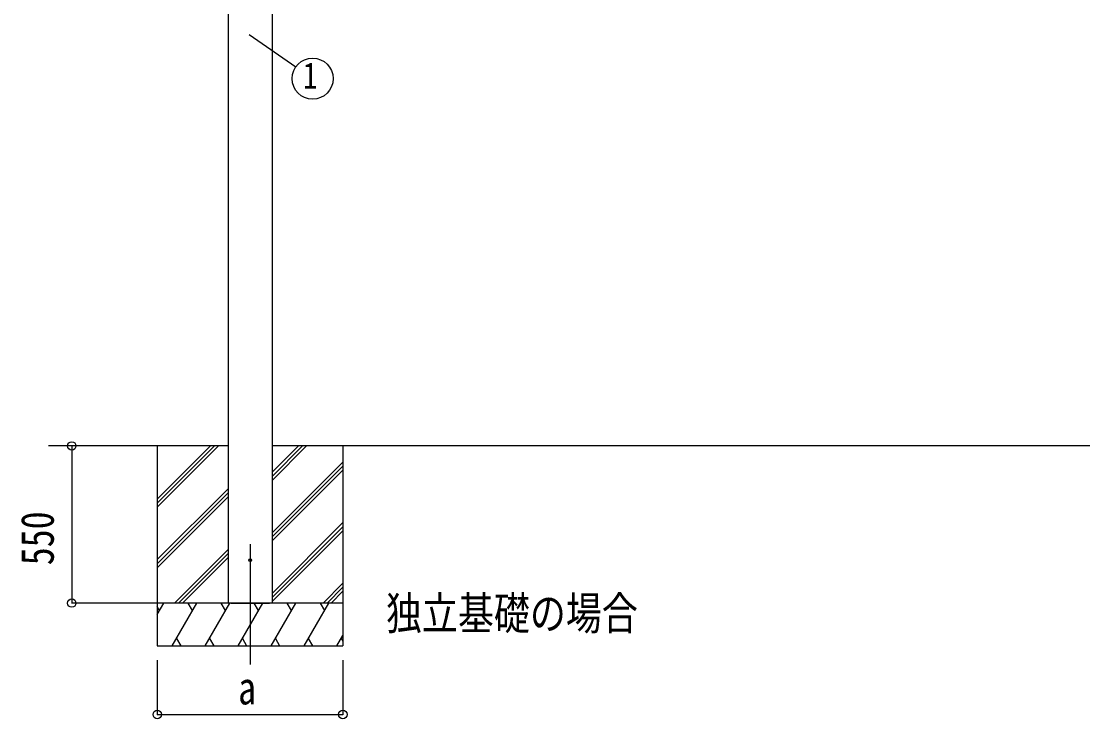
# Model space of a CAD drawing. Units: millimetres, scale not verified. Extents: x -14718 to 14718, y -10395 to 10395.
# Drawn here: x -10495 to -6776, y -7314 to -4871 of the extents above; entities that cross this region are included whole.
import ezdxf
from ezdxf.enums import TextEntityAlignment as Align

# ---------------------------------------------------------------- set-up
doc = ezdxf.new("R2010")
doc.units = ezdxf.units.MM
doc.header["$LTSCALE"] = 50
for name, color, linetype in [('0-2_USER1', 3, 'Continuous'), ('0-4_YKK_12', 2, 'Continuous'), ('0-5_YKK_13', 4, 'Continuous'), ('0-6_YKK_A1', 4, 'Continuous'), ('0-7_YKK_D', 6, 'Continuous')]:
    doc.layers.add(name, color=color, linetype=linetype)
doc.styles.add('ＭＳ ゴシック', font='')
doc.styles.get('ＭＳ ゴシック').set_extended_font_data('MS Gothic')

msp = doc.modelspace()

# ---------------------------------------------------------------- linework, layer by layer
at = {"layer": '0-4_YKK_12'}
msp.add_line((-9693.32, -6702.7), (-9693.32, -7123.78), dxfattribs=at)
at = {"layer": '0-5_YKK_13'}
msp.add_circle((-9693.32, -6758.65), 5, dxfattribs=at)
at = {"layer": '0-6_YKK_A1'}
for p, q in [((-9770.32, -3773.3), (-9770.32, -6358.65)), ((-9616.32, -3787.22), (-9616.32, -6358.65)), ((-9770.32, -6358.65), (-10399.93, -6358.65)), ((-10018.32, -6360.78), (-10016.18, -6358.65)), ((-10018.32, -6358.65), (-10018.32, -7058.65)), ((-10018.32, -6544.63), (-9832.34, -6358.65)), ((-10018.32, -6558.77), (-9818.19, -6358.65)), ((-10018.32, -6572.91), (-9804.05, -6358.65)), ((-10018.32, -6360.78), (-10016.18, -6358.65)), ((-9770.32, -6358.65), (-9770.32, -6908.65)), ((-4487.32, -6358.65), (-9616.32, -6358.65)), ((-9616.32, -6479.28), (-9495.68, -6358.65)), ((-9616.32, -6465.14), (-9509.83, -6358.65)), ((-9616.32, -6451), (-9523.97, -6358.65)), ((-9616.32, -6358.65), (-9616.32, -6908.65)), ((-9368.32, -6358.65), (-9368.32, -7058.65)), ((-9616.32, -6663.13), (-9368.32, -6415.13)), ((-9616.32, -6677.27), (-9368.32, -6429.27)), ((-9616.32, -6691.41), (-9368.32, -6443.41)), ((-10018.32, -6756.76), (-9770.32, -6508.76)), ((-10018.32, -6770.9), (-9770.32, -6522.9)), ((-10018.32, -6785.04), (-9770.32, -6537.04)), ((-9616.32, -6875.26), (-9368.32, -6627.26)), ((-9616.32, -6889.4), (-9368.32, -6641.4)), ((-9616.32, -6903.54), (-9368.32, -6655.54)), ((-9958.07, -6908.65), (-9770.32, -6720.89)), ((-9943.93, -6908.65), (-9770.32, -6735.03)), ((-9929.79, -6908.65), (-9770.32, -6749.18)), ((-9437.57, -6908.65), (-9368.32, -6839.39)), ((-9423.43, -6908.65), (-9368.32, -6853.53)), ((-9409.29, -6908.65), (-9368.32, -6867.68)), ((-9368.32, -6908.65), (-10018.32, -6908.65)), ((-10018.32, -6948.74), (-9995.17, -6908.65)), ((-9966.3, -7058.65), (-9879.7, -6908.65)), ((-9894.7, -6934.63), (-9909.7, -6908.65)), ((-9850.83, -7058.65), (-9764.23, -6908.65)), ((-9779.23, -6934.63), (-9794.23, -6908.65)), ((-9760.82, -6908.65), (-9625.82, -6908.65)), ((-9735.36, -7058.65), (-9648.76, -6908.65)), ((-9663.76, -6934.63), (-9678.76, -6908.65)), ((-9619.89, -7058.65), (-9533.29, -6908.65)), ((-9548.29, -6934.63), (-9563.29, -6908.65)), ((-9504.42, -7058.65), (-9417.82, -6908.65)), ((-9447.82, -6908.65), (-9432.82, -6934.63)), ((-10010.17, -6934.63), (-10018.32, -6920.52)), ((-9388.95, -7058.65), (-9368.32, -7022.91)), ((-10018.32, -7058.65), (-9368.32, -7058.65)), ((-9951.3, -7032.67), (-9936.3, -7058.65)), ((-9835.83, -7032.67), (-9820.83, -7058.65)), ((-9720.36, -7032.67), (-9705.36, -7058.65)), ((-9604.89, -7032.67), (-9589.89, -7058.65)), ((-9489.42, -7032.67), (-9474.42, -7058.65)), ((-9373.95, -7032.67), (-9368.32, -7042.43))]:
    msp.add_line(p, q, dxfattribs=at)
at = {"layer": '0-7_YKK_D'}
for p, q in [((-9696.77, -4917.87), (-9533.44, -5031.43)), ((-10019.32, -6358.65), (-10319.32, -6358.65)), ((-10318.32, -6358.65), (-10318.32, -6908.65)), ((-10019.32, -6908.65), (-10319.32, -6908.65)), ((-10018.32, -7108.65), (-10018.32, -7300.06)), ((-9368.32, -7108.65), (-9368.32, -7300.06)), ((-10018.32, -7299.06), (-9368.32, -7299.06))]:
    msp.add_line(p, q, dxfattribs=at)
for centre, radius in [((-9474.33, -5072.53), 72), ((-10318.32, -6358.65), 14.88), ((-10318.32, -6908.65), 14.88), ((-10018.32, -7299.06), 14.88), ((-9368.32, -7299.06), 14.88)]:
    msp.add_circle(centre, radius, dxfattribs=at)

# ---------------------------------------------------------------- texts
at = {"layer": '0-2_USER1', "style": 'ＭＳ ゴシック', "width": 0.8}
msp.add_text('独立基礎の場合', height=115.5, dxfattribs=at).set_placement((-9217.35, -7036.96), align=Align.BOTTOM_LEFT)
at = {"layer": '0-7_YKK_D', "style": 'ＭＳ ゴシック', "width": 0.8}
for s, height, p in [('1', 92.38, (-9507.93, -5135.53)), ('a', 115.5, (-9735.32, -7298.26))]:
    msp.add_text(s, height=height, dxfattribs=at).set_placement(p, align=Align.BOTTOM_LEFT)
msp.add_text('550', height=115.5, rotation=90, dxfattribs=at).set_placement((-10346.32, -6776.45), align=Align.BOTTOM_LEFT)

doc.saveas('drawing.dxf')
